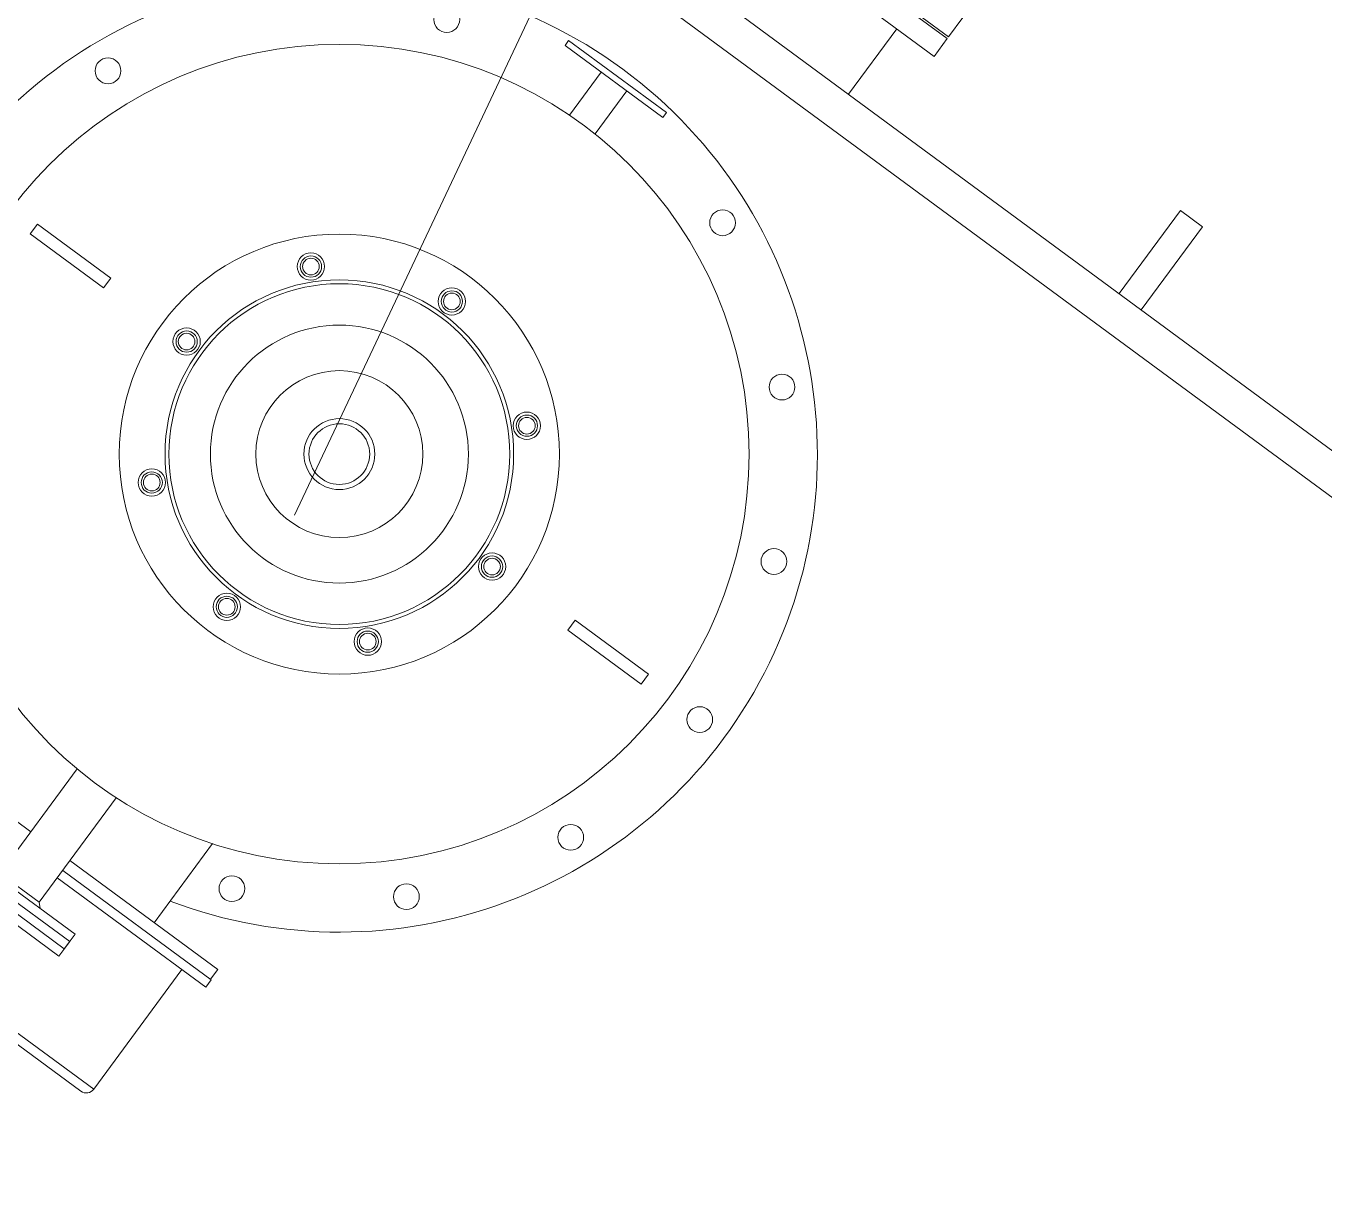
# Model space of a CAD drawing. Header units: metres. Extents: x 432095 to 435012, y 2470938 to 2473256.
# Drawn here: x 433771.258 to 433772.114, y 2471290.61 to 2471291.382 of the extents above; entities that cross this region are included whole.
import ezdxf

# ---------------------------------------------------------------- set-up
doc = ezdxf.new("R2010")
doc.units = ezdxf.units.M
doc.header["$MEASUREMENT"] = 0
doc.layers.add('cong trinh tram 110kv', color=7, linetype='Continuous', lineweight=5)

# ---------------------------------------------------------------- blocks, each defined once
blk = doc.blocks.new('MB D$0$mba 1')
at = {"layer": 'cong trinh tram 110kv'}
for p, q in [((-19346.71, 5872.95), (-19250.71, 5872.95)), ((-19244.71, 5866.95), (-19346.71, 5866.95)), ((-19244.71, 5768.95), (-19244.71, 5866.95)), ((-19315.21, 5809.95), (-19410.21, 5809.95)), ((-19315.21, 5809.95), (-19315.21, 5797.95)), ((-19315.21, 5803.95), (-19410.21, 5803.95)), ((-19315.21, 5791.95), (-19315.21, 5803.95)), ((-19410.21, 5797.95), (-19315.21, 5797.95)), ((-19410.21, 5791.95), (-19315.21, 5791.95)), ((-19346.71, 5788.95), (-19343.71, 5791.95)), ((-19378.71, 5703.47), (-19378.71, 5788.95)), ((-19346.71, 5788.95), (-19378.71, 5788.95)), ((-19346.71, 5703.47), (-19346.71, 5788.95)), ((-19225.21, 5768.95), (-19346.71, 5768.95)), ((-19225.21, 5768.95), (-19225.21, 5762.95)), ((-19346.71, 5762.95), (-19225.21, 5762.95)), ((-19225.71, 5762.95), (-19225.71, 5754.95)), ((-19499.71, 5754.95), (-19378.71, 5754.95)), ((-19346.71, 5754.95), (-19225.71, 5754.95)), ((-19277.71, 5690.22), (-19277.71, 5754.95)), ((-19612.71, 5437.95), (-19612.71, 5429.95)), ((-19612.71, 5437.95), (-19552.71, 5437.95)), ((-19552.71, 5437.95), (-19552.71, 5429.95)), ((-19172.71, 5429.95), (-19172.71, 5437.95)), ((-19112.71, 5437.95), (-19172.71, 5437.95)), ((-19112.71, 5429.95), (-19112.71, 5437.95)), ((-19612.71, 5429.95), (-19552.71, 5429.95)), ((-19112.71, 5429.95), (-19172.71, 5429.95)), ((-19373.21, 5128.95), (-19373.21, 5164.15)), ((-19352.21, 5128.95), (-19352.21, 5164.15)), ((-19402.71, 5128.95), (-19322.71, 5128.95)), ((-19402.71, 5124.95), (-19402.71, 5128.95)), ((-19402.71, 5124.95), (-19322.71, 5124.95)), ((-19322.71, 5124.95), (-19322.71, 5128.95)), ((-15437.71, 5068.95), (-20581.71, 5068.95)), ((-20581.71, 5043.95), (-15412.71, 5043.95)), ((-19233.21, 5043.95), (-19233.21, 4990.45)), ((-19011.71, 5043.95), (-19011.71, 4975.95)), ((-18993.71, 4975.95), (-18993.71, 5043.95)), ((-19352.71, 4990.45), (-19202.71, 4990.45)), ((-19202.71, 4975.95), (-19202.71, 4990.45)), ((-19352.71, 4975.95), (-19202.71, 4975.95)), ((-19202.71, 4974.45), (-19352.71, 4974.45)), ((-19202.71, 4974.45), (-19202.71, 4939.45)), ((-19011.71, 4975.95), (-18993.71, 4975.95))]:
    blk.add_line(p, q, dxfattribs=at)
for centre, radius in [((-19249.82, 5706.49), 8.5), ((-19362.71, 5433.95), 270), ((-19154.11, 5642.54), 8.5), ((-19362.71, 5433.95), 145), ((-19362.71, 5558.95), 9), ((-19362.71, 5558.95), 7), ((-19362.71, 5558.95), 5.5), ((-19090.16, 5546.84), 8.5), ((-19362.71, 5433.95), 114.85), ((-19362.71, 5433.95), 112.3), ((-19451.1, 5522.33), 9), ((-19451.1, 5522.33), 7), ((-19451.1, 5522.33), 5.5), ((-19274.32, 5522.33), 9), ((-19274.32, 5522.33), 7), ((-19274.32, 5522.33), 5.5), ((-19362.71, 5433.95), 85), ((-19362.71, 5433.95), 55), ((-19362.71, 5433.95), 23.36), ((-19362.71, 5433.95), 20), ((-19487.71, 5433.95), 9), ((-19487.71, 5433.95), 7), ((-19237.71, 5433.95), 9), ((-19237.71, 5433.95), 7), ((-19067.71, 5433.95), 8.5), ((-19487.71, 5433.95), 5.5), ((-19237.71, 5433.95), 5.5), ((-19451.1, 5345.56), 9), ((-19451.1, 5345.56), 7), ((-19451.1, 5345.56), 5.5), ((-19274.32, 5345.56), 9), ((-19274.32, 5345.56), 7), ((-19274.32, 5345.56), 5.5), ((-19635.25, 5321.05), 8.5), ((-19090.16, 5321.05), 8.5), ((-19362.71, 5308.95), 9), ((-19362.71, 5308.95), 7), ((-19362.71, 5308.95), 5.5), ((-19154.11, 5225.35), 8.5), ((-19475.6, 5161.4), 8.5), ((-19249.82, 5161.4), 8.5)]:
    blk.add_circle(centre, radius, dxfattribs=at)
for centre, radius, start, end in [((-19250.71, 5866.95), 6, 0, 90), ((-19362.71, 5433.95), 315, 105.65482, 74.34518)]:
    blk.add_arc(centre, radius, start, end, dxfattribs=at)

msp = doc.modelspace()

# ---------------------------------------------------------------- linework, layer by layer
at = {"layer": 'cong trinh tram 110kv'}
msp.add_lwpolyline([(433778.29225, 2471301.61431), (433778.29225, 2471301.61431), (433777.6169, 2471299.938), (433776.06822, 2471298.59484), (433774.58391, 2471296.58061), (433773.07422, 2471294.53056), (433771.43509, 2471291.05909)], dxfattribs=at)

# ---------------------------------------------------------------- block references
at = {"layer": 'cong trinh tram 110kv', "xscale": -0.001000000032834317, "yscale": 0.00100000003283925, "zscale": 0.001, "rotation": 143.6153590623919}
msp.add_blockref('MB D$0$mba 1', (433790.27619, 2471283.98794), dxfattribs=at)

doc.saveas('drawing.dxf')
